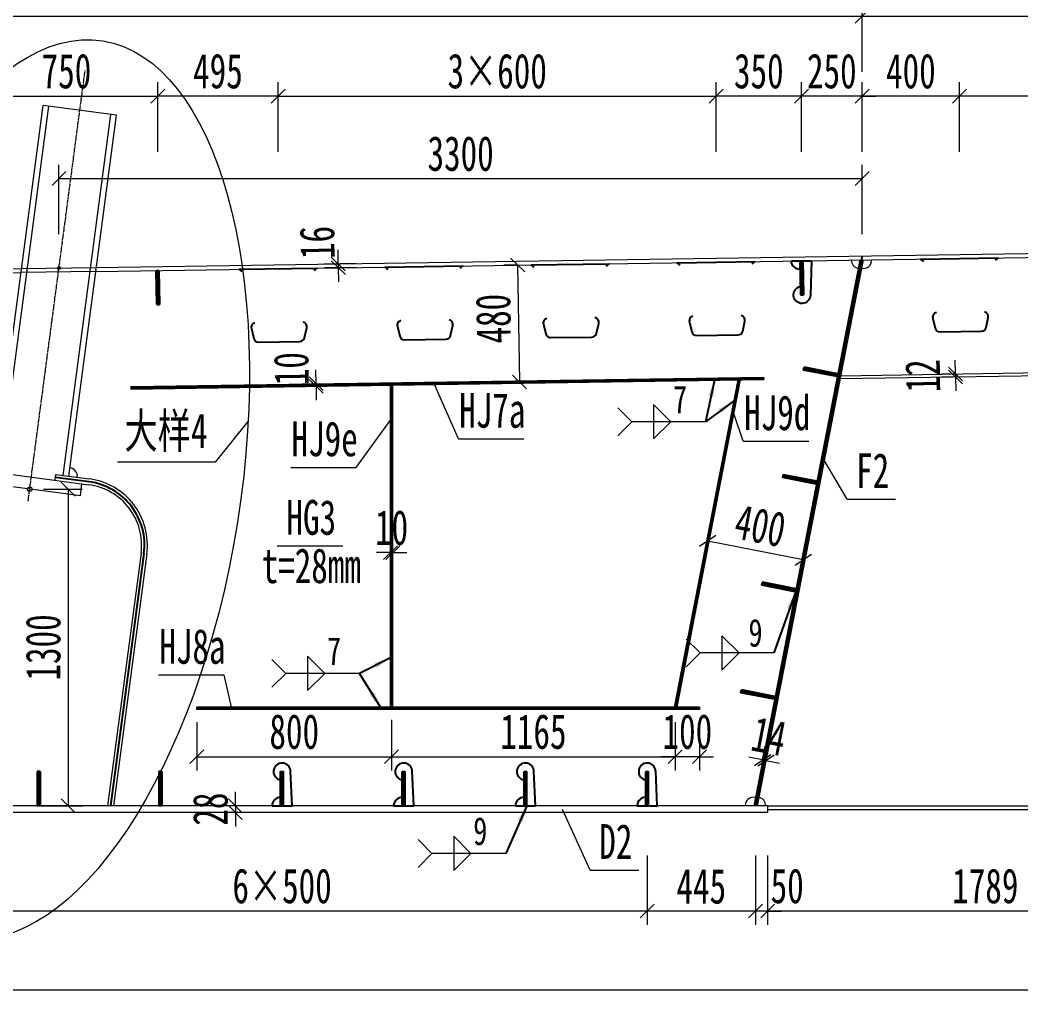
# Model space of a CAD drawing. Header units: millimetres. Extents: x 44597 to 300567, y -113054 to 73044.
# Drawn here: x 99253 to 103366, y -42841 to -38801 of the extents above; entities that cross this region are included whole.
import ezdxf
from ezdxf.enums import TextEntityAlignment as Align

# ---------------------------------------------------------------- set-up
doc = ezdxf.new("R2010")
doc.units = ezdxf.units.MM
doc.linetypes.add('CENTER2', pattern=[28.575, 19.05, -3.175, 3.175, -3.175])
doc.layers.get('Defpoints').update_dxf_attribs({"color": 8})
for name, color, linetype, lineweight in [('Dim', 4, 'Continuous', 15), ('中心线', 2, 'CENTER2', 15), ('文字', 7, 'Continuous', 15), ('细实线', 4, 'Continuous', 15), ('钢板粗线', 1, 'Continuous', 25), ('钢板细线', 6, 'Continuous', 15)]:
    doc.layers.add(name, color=color, linetype=linetype, lineweight=lineweight)
doc.layers.add('Text', color=4, linetype='Continuous')
doc.styles.add('111', font='', dxfattribs={"width": 0.7})
doc.styles.add('BM_Dim', font='', dxfattribs={"width": 0.85})
doc.styles.add('SMEDI', font='', dxfattribs={"width": 0.75})
doc.styles.get("Standard").update_dxf_attribs({"font": ''})
doc.styles.get('111').set_extended_font_data('仿宋_GB2312')
doc.styles.get('BM_Dim').set_extended_font_data('仿宋_GB2312')
doc.styles.get('SMEDI').set_extended_font_data('仿宋_GB2312')
doc.styles.get('Standard').set_extended_font_data('仿宋_GB2312')
doc.dimstyles.new('200', dxfattribs={"dimscale": 0, "dimtxt": 2.5, "dimasz": 1, "dimexe": 1, "dimexo": 1, "dimgap": 0.6, "dimtad": 1, "dimdec": 0, "dimdsep": 46, "dimtxsty": '111', "dimblk": 'OBLIQUE', "dimcen": 0, "dimclrd": 4, "dimclre": 4, "dimclrt": 4, "dimadec": 1, "dimazin": 2, "dimtfac": 1, "dimtdec": 0, "dimtix": 1, "dimtmove": 2, "dimatfit": 3, "dimfxl": 4, "dimfxlon": 1, "dimtolj": 1, "dimlwd": -1, "dimlwe": -1, "dimarcsym": 0})
doc.dimstyles.new('MSteel_1.0_1.0', dxfattribs={"dimtxt": 3, "dimasz": 1.2, "dimexe": 1, "dimexo": 1, "dimgap": 1, "dimtad": 3, "dimtoh": 1, "dimdec": 0, "dimzin": 0, "dimdsep": 46, "dimtxsty": 'Standard', "dimblk": 'ARCHTICK', "dimcen": 0.09, "dimclrd": 3, "dimclre": 3, "dimadec": 0, "dimazin": 0, "dimtfac": 1, "dimtdec": 4, "dimtofl": 0, "dimtmove": 0, "dimatfit": 3, "dimfxl": 1, "dimtolj": 1, "dimtzin": 0, "dimarcsym": 0})

# ---------------------------------------------------------------- blocks, each defined once
blk = doc.blocks.new('U型肋1')
at = {"layer": 'Defpoints'}
blk.add_line((-160, 0), (160, 0), dxfattribs=at)
at = {"layer": '钢板粗线', "color": 6}
for p, q in [((147.8, -9.7), (160, 0)), ((-147.8, -9.7), (-160, 0))]:
    blk.add_line(p, q, dxfattribs=at)
blk.add_lwpolyline([(-98.8, -220.5, 0.414266), (-113.8, -244.5), (-104.5, -284.5, 0.348876), (-85, -300), (85, -300, 0.348876), (104.5, -284.5), (113.8, -244.5, 0.414091), (98.8, -220.5, 0.414091)], format="xyb", dxfattribs=at)
blk = doc.blocks.new('12-140加劲 有过焊孔')
at = {"layer": 'Defpoints'}
blk.add_line((0, 0), (0, 140), dxfattribs=at)
at = {"layer": '钢板粗线', "color": 7}
for p, q in [((-6, 0), (-6, 140)), ((-6, 140), (6, 140)), ((6, 0), (6, 140)), ((41, 0), (35, 141.5)), ((-41, 0), (41, 0))]:
    blk.add_line(p, q, dxfattribs=at)
for centre, start, end in [((0, 140), 2.441, 260.1291), ((-6, 0), 90, 180)]:
    blk.add_arc(centre, 35, start, end, dxfattribs=at)
blk = doc.blocks.new('_Oblique')
at = {"color": 0, "linetype": 'ByBlock', "lineweight": -2}
blk.add_line((-0.5, -0.5), (0.5, 0.5), dxfattribs=at)
blk = doc.blocks.new('*D256')
at = {"layer": 'Defpoints', "color": 0, "transparency": 16777216}
for p in [(112213.4, -38784.5), (112213.4, -39008.2), (102713.4, -39769.9)]:
    blk.add_point(p, dxfattribs=at)
at = {"layer": '细实线', "color": 4, "transparency": 16777216}
for p, q in [((102713.4, -39013.1), (102713.4, -38727.4)), ((112213.4, -38951.1), (112213.4, -38727.4)), ((102713.4, -38784.5), (112213.4, -38784.5))]:
    blk.add_line(p, q, dxfattribs=at)
at = {"layer": '细实线', "color": 4, "transparency": 16777216, "xscale": 57.14285714285715, "yscale": 57.14285714285715, "zscale": 57.14285714285715, "rotation": 180}
blk.add_blockref('_Oblique', (102713.4, -38784.5), dxfattribs=at)
at = {"layer": '细实线', "color": 4, "transparency": 16777216, "xscale": 57.14285714285715, "yscale": 57.14285714285715, "zscale": 57.14285714285715}
blk.add_blockref('_Oblique', (112213.4, -38784.5), dxfattribs=at)
at = {"layer": '细实线', "color": 4, "transparency": 16777216, "insert": (107463.4, -38682.3), "char_height": 142.86, "attachment_point": 5, "style": '111'}
blk.add_mtext('\\A1;9500', dxfattribs=at)
blk = doc.blocks.new('*D259')
at = {"layer": 'Defpoints', "color": 0, "transparency": 16777216}
for p in [(102713.2, -39113.2), (103113.2, -39441.9), (102713.2, -39769.9)]:
    blk.add_point(p, dxfattribs=at)
at = {"layer": '细实线', "color": 4, "transparency": 16777216}
for p, q in [((102713.2, -39341.8), (102713.2, -39056.1)), ((103113.2, -39341.8), (103113.2, -39056.1)), ((103113.2, -39113.2), (102713.2, -39113.2))]:
    blk.add_line(p, q, dxfattribs=at)
at = {"layer": '细实线', "color": 4, "transparency": 16777216, "xscale": 57.14285714285715, "yscale": 57.14285714285715, "zscale": 57.14285714285715, "rotation": 180}
blk.add_blockref('_Oblique', (102713.2, -39113.2), dxfattribs=at)
at = {"layer": '细实线', "color": 4, "transparency": 16777216, "xscale": 57.14285714285715, "yscale": 57.14285714285715, "zscale": 57.14285714285715}
blk.add_blockref('_Oblique', (103113.2, -39113.2), dxfattribs=at)
at = {"layer": '细实线', "color": 4, "transparency": 16777216, "insert": (102913.2, -39011), "char_height": 142.86, "attachment_point": 5, "style": '111'}
blk.add_mtext('\\A1;400', dxfattribs=at)
blk = doc.blocks.new('*D261')
at = {"layer": 'Defpoints', "color": 0, "transparency": 16777216}
for p in [(102463.4, -39113.2), (102713.2, -39769.9), (102463.4, -39789.6)]:
    blk.add_point(p, dxfattribs=at)
at = {"layer": '细实线', "color": 4, "transparency": 16777216}
for p, q in [((102463.4, -39341.8), (102463.4, -39056.1)), ((102713.2, -39341.8), (102713.2, -39056.1)), ((102463.4, -39113.2), (102406.3, -39113.2)), ((102713.2, -39113.2), (102463.4, -39113.2)), ((102713.2, -39113.2), (102770.3, -39113.2))]:
    blk.add_line(p, q, dxfattribs=at)
at = {"layer": '细实线', "color": 4, "transparency": 16777216, "xscale": 57.14285714285715, "yscale": 57.14285714285715, "zscale": 57.14285714285715}
blk.add_blockref('_Oblique', (102463.4, -39113.2), dxfattribs=at)
at = {"layer": '细实线', "color": 4, "transparency": 16777216, "xscale": 57.14285714285715, "yscale": 57.14285714285715, "zscale": 57.14285714285715, "rotation": 180}
blk.add_blockref('_Oblique', (102713.2, -39113.2), dxfattribs=at)
at = {"layer": '细实线', "color": 4, "transparency": 16777216, "insert": (102588.3, -39011), "char_height": 142.86, "attachment_point": 5, "style": '111'}
blk.add_mtext('\\A1;250', dxfattribs=at)
blk = doc.blocks.new('*D262')
at = {"layer": 'Defpoints', "color": 0, "transparency": 16777216}
for p in [(102113.4, -39113.2), (102113.4, -39621.3), (100313.5, -39821.9)]:
    blk.add_point(p, dxfattribs=at)
at = {"layer": '细实线', "color": 4, "transparency": 16777216}
for p, q in [((100313.5, -39341.8), (100313.5, -39056.1)), ((102113.4, -39341.8), (102113.4, -39056.1)), ((100313.5, -39113.2), (102113.4, -39113.2))]:
    blk.add_line(p, q, dxfattribs=at)
at = {"layer": '细实线', "color": 4, "transparency": 16777216, "xscale": 57.14285714285715, "yscale": 57.14285714285715, "zscale": 57.14285714285715, "rotation": 180}
blk.add_blockref('_Oblique', (100313.5, -39113.2), dxfattribs=at)
at = {"layer": '细实线', "color": 4, "transparency": 16777216, "xscale": 57.14285714285715, "yscale": 57.14285714285715, "zscale": 57.14285714285715}
blk.add_blockref('_Oblique', (102113.4, -39113.2), dxfattribs=at)
at = {"layer": '细实线', "color": 4, "transparency": 16777216, "insert": (101213.5, -39011), "char_height": 142.86, "attachment_point": 5, "style": '111'}
blk.add_mtext('\\A1;3×600', dxfattribs=at)
blk = doc.blocks.new('*D263')
at = {"layer": 'Defpoints', "color": 0, "transparency": 16777216}
for p in [(103113.2, -39113.2), (104113.2, -39426.9), (103113.2, -39441.9)]:
    blk.add_point(p, dxfattribs=at)
at = {"layer": '细实线', "color": 4, "transparency": 16777216}
for p, q in [((103113.2, -39341.8), (103113.2, -39056.1)), ((104113.2, -39341.8), (104113.2, -39056.1)), ((104113.2, -39113.2), (103113.2, -39113.2))]:
    blk.add_line(p, q, dxfattribs=at)
at = {"layer": '细实线', "color": 4, "transparency": 16777216, "xscale": 57.14285714285715, "yscale": 57.14285714285715, "zscale": 57.14285714285715, "rotation": 180}
blk.add_blockref('_Oblique', (103113.2, -39113.2), dxfattribs=at)
at = {"layer": '细实线', "color": 4, "transparency": 16777216, "xscale": 57.14285714285715, "yscale": 57.14285714285715, "zscale": 57.14285714285715}
blk.add_blockref('_Oblique', (104113.2, -39113.2), dxfattribs=at)
at = {"layer": '细实线', "color": 4, "transparency": 16777216, "insert": (103613.2, -39011), "char_height": 142.86, "attachment_point": 5, "style": '111'}
blk.add_mtext('\\A1;2×500', dxfattribs=at)
blk = doc.blocks.new('*D264')
at = {"layer": 'Defpoints', "color": 0, "transparency": 16777216}
for p in [(102113.4, -39113.2), (102463.4, -39769.9), (102113.4, -39794.9)]:
    blk.add_point(p, dxfattribs=at)
at = {"layer": '细实线', "color": 4, "transparency": 16777216}
for p, q in [((102113.4, -39341.8), (102113.4, -39056.1)), ((102463.4, -39341.8), (102463.4, -39056.1)), ((102463.4, -39113.2), (102113.4, -39113.2))]:
    blk.add_line(p, q, dxfattribs=at)
at = {"layer": '细实线', "color": 4, "transparency": 16777216, "xscale": 57.14285714285715, "yscale": 57.14285714285715, "zscale": 57.14285714285715, "rotation": 180}
blk.add_blockref('_Oblique', (102113.4, -39113.2), dxfattribs=at)
at = {"layer": '细实线', "color": 4, "transparency": 16777216, "xscale": 57.14285714285715, "yscale": 57.14285714285715, "zscale": 57.14285714285715}
blk.add_blockref('_Oblique', (102463.4, -39113.2), dxfattribs=at)
at = {"layer": '细实线', "color": 4, "transparency": 16777216, "insert": (102288.4, -39011), "char_height": 142.86, "attachment_point": 5, "style": '111'}
blk.add_mtext('\\A1;350', dxfattribs=at)
blk = doc.blocks.new('*D254')
at = {"layer": 'Defpoints', "color": 0, "transparency": 16777216}
for p in [(102713.4, -38784.5), (96343.2, -39153.8), (102713.4, -39769.9)]:
    blk.add_point(p, dxfattribs=at)
at = {"layer": '细实线', "color": 4, "transparency": 16777216}
for p, q in [((96343.2, -39013.1), (96343.2, -38727.4)), ((102713.4, -39013.1), (102713.4, -38727.4)), ((96343.2, -38784.5), (102713.4, -38784.5))]:
    blk.add_line(p, q, dxfattribs=at)
at = {"layer": '细实线', "color": 4, "transparency": 16777216, "xscale": 57.14285714285715, "yscale": 57.14285714285715, "zscale": 57.14285714285715, "rotation": 180}
blk.add_blockref('_Oblique', (96343.2, -38784.5), dxfattribs=at)
at = {"layer": '细实线', "color": 4, "transparency": 16777216, "xscale": 57.14285714285715, "yscale": 57.14285714285715, "zscale": 57.14285714285715}
blk.add_blockref('_Oblique', (102713.4, -38784.5), dxfattribs=at)
at = {"layer": '细实线', "color": 4, "transparency": 16777216, "insert": (99528.3, -38682.3), "char_height": 142.86, "attachment_point": 5, "style": '111'}
blk.add_mtext('\\A1;6370', dxfattribs=at)
blk = doc.blocks.new('14-160加劲 无过焊孔')
at = {"layer": 'Defpoints'}
blk.add_line((38609.4, 32076.7), (38609.4, 32216.7), dxfattribs=at)
at = {"layer": '钢板粗线', "color": 7}
for p, q in [((38603.4, 32076.7), (38603.4, 32216.7)), ((38603.4, 32216.7), (38615.4, 32216.7)), ((38615.4, 32076.7), (38615.4, 32216.7)), ((38603.4, 32076.7), (38615.4, 32076.7))]:
    blk.add_line(p, q, dxfattribs=at)
blk = doc.blocks.new('*D319')
at = {"layer": 'Defpoints', "color": 0, "transparency": 16777216}
for p in [(104113.4, -42027.4), (102324.6, -42047.4), (102324.6, -42459.7)]:
    blk.add_point(p, dxfattribs=at)
at = {"layer": '细实线', "color": 4, "transparency": 16777216}
for p, q in [((102324.6, -42231.2), (102324.6, -42516.9)), ((104113.4, -42231.2), (104113.4, -42516.9)), ((104113.4, -42459.7), (102324.6, -42459.7))]:
    blk.add_line(p, q, dxfattribs=at)
at = {"layer": '细实线', "color": 4, "transparency": 16777216, "xscale": 57.14285714285715, "yscale": 57.14285714285715, "zscale": 57.14285714285715, "rotation": 180}
blk.add_blockref('_Oblique', (102324.6, -42459.7), dxfattribs=at)
at = {"layer": '细实线', "color": 4, "transparency": 16777216, "xscale": 57.14285714285715, "yscale": 57.14285714285715, "zscale": 57.14285714285715}
blk.add_blockref('_Oblique', (104113.4, -42459.7), dxfattribs=at)
at = {"layer": '细实线', "color": 4, "transparency": 16777216, "insert": (103219, -42357.5), "char_height": 142.86, "attachment_point": 5, "style": '111'}
blk.add_mtext('\\A1;1789', dxfattribs=at)
blk = doc.blocks.new('*D320')
at = {"layer": 'Defpoints', "color": 0, "transparency": 16777216}
for p in [(98334.6, -42043.4), (112213.1, -42242.6), (98334.6, -42784.4)]:
    blk.add_point(p, dxfattribs=at)
at = {"layer": '细实线', "color": 4, "transparency": 16777216}
for p, q in [((98334.6, -42555.8), (98334.6, -42841.5)), ((112213.1, -42555.8), (112213.1, -42841.5)), ((112213.1, -42784.4), (98334.6, -42784.4))]:
    blk.add_line(p, q, dxfattribs=at)
at = {"layer": '细实线', "color": 4, "transparency": 16777216, "xscale": 57.14285714285715, "yscale": 57.14285714285715, "zscale": 57.14285714285715, "rotation": 180}
blk.add_blockref('_Oblique', (98334.6, -42784.4), dxfattribs=at)
at = {"layer": '细实线', "color": 4, "transparency": 16777216, "xscale": 57.14285714285715, "yscale": 57.14285714285715, "zscale": 57.14285714285715}
blk.add_blockref('_Oblique', (112213.1, -42784.4), dxfattribs=at)
at = {"layer": '细实线', "color": 4, "transparency": 16777216, "insert": (105273.8, -42682.1), "char_height": 142.86, "attachment_point": 5, "style": '111'}
blk.add_mtext('\\A1;13879', dxfattribs=at)
blk = doc.blocks.new('*D321')
at = {"layer": 'Defpoints', "color": 0, "transparency": 16777216}
for p in [(102274.6, -42027.4), (102324.6, -42027.4), (102274.6, -42459.7)]:
    blk.add_point(p, dxfattribs=at)
at = {"layer": '细实线', "color": 4, "transparency": 16777216}
for p, q in [((102274.6, -42231.2), (102274.6, -42516.9)), ((102324.6, -42231.2), (102324.6, -42516.9)), ((102274.6, -42459.7), (102217.4, -42459.7)), ((102324.6, -42459.7), (102274.6, -42459.7)), ((102324.6, -42459.7), (102381.7, -42459.7))]:
    blk.add_line(p, q, dxfattribs=at)
at = {"layer": '细实线', "color": 4, "transparency": 16777216, "xscale": 57.14285714285715, "yscale": 57.14285714285715, "zscale": 57.14285714285715}
blk.add_blockref('_Oblique', (102274.6, -42459.7), dxfattribs=at)
at = {"layer": '细实线', "color": 4, "transparency": 16777216, "xscale": 57.14285714285715, "yscale": 57.14285714285715, "zscale": 57.14285714285715, "rotation": 180}
blk.add_blockref('_Oblique', (102324.6, -42459.7), dxfattribs=at)
at = {"layer": '细实线', "color": 4, "transparency": 16777216, "insert": (102405, -42357.5), "char_height": 142.86, "attachment_point": 5, "style": '111'}
blk.add_mtext('\\A1;50', dxfattribs=at)
blk = doc.blocks.new('*D323')
at = {"layer": 'Defpoints', "color": 0, "transparency": 16777216}
for p in [(101829.6, -42027.4), (102274.6, -42027.4), (101829.6, -42459.7)]:
    blk.add_point(p, dxfattribs=at)
at = {"layer": '细实线', "color": 4, "transparency": 16777216}
for p, q in [((101829.6, -42231.2), (101829.6, -42516.9)), ((102274.6, -42231.2), (102274.6, -42516.9)), ((102274.6, -42459.7), (101829.6, -42459.7))]:
    blk.add_line(p, q, dxfattribs=at)
at = {"layer": '细实线', "color": 4, "transparency": 16777216, "xscale": 57.14285714285715, "yscale": 57.14285714285715, "zscale": 57.14285714285715, "rotation": 180}
blk.add_blockref('_Oblique', (101829.6, -42459.7), dxfattribs=at)
at = {"layer": '细实线', "color": 4, "transparency": 16777216, "xscale": 57.14285714285715, "yscale": 57.14285714285715, "zscale": 57.14285714285715}
blk.add_blockref('_Oblique', (102274.6, -42459.7), dxfattribs=at)
at = {"layer": '细实线', "color": 4, "transparency": 16777216, "insert": (102052.1, -42359), "char_height": 142.86, "attachment_point": 5, "style": '111'}
blk.add_mtext('\\A1;445', dxfattribs=at)
blk = doc.blocks.new('*D324')
at = {"layer": 'Defpoints', "color": 0, "transparency": 16777216}
for p in [(98829.6, -42027.4), (101829.6, -42027.4), (98829.6, -42459.7)]:
    blk.add_point(p, dxfattribs=at)
at = {"layer": '细实线', "color": 4, "transparency": 16777216}
for p, q in [((98829.6, -42231.2), (98829.6, -42516.9)), ((101829.6, -42231.2), (101829.6, -42516.9)), ((101829.6, -42459.7), (98829.6, -42459.7))]:
    blk.add_line(p, q, dxfattribs=at)
at = {"layer": '细实线', "color": 4, "transparency": 16777216, "xscale": 57.14285714285715, "yscale": 57.14285714285715, "zscale": 57.14285714285715, "rotation": 180}
blk.add_blockref('_Oblique', (98829.6, -42459.7), dxfattribs=at)
at = {"layer": '细实线', "color": 4, "transparency": 16777216, "xscale": 57.14285714285715, "yscale": 57.14285714285715, "zscale": 57.14285714285715}
blk.add_blockref('_Oblique', (101829.6, -42459.7), dxfattribs=at)
at = {"layer": '细实线', "color": 4, "transparency": 16777216, "insert": (100329.6, -42357.5), "char_height": 142.86, "attachment_point": 5, "style": '111'}
blk.add_mtext('\\A1;6×500', dxfattribs=at)
blk = doc.blocks.new('*D327')
at = {"layer": 'Defpoints', "color": 0, "transparency": 16777216}
for p in [(100277.7, -42027.4), (100137.7, -42055.4), (100277.7, -42055.4)]:
    blk.add_point(p, dxfattribs=at)
at = {"layer": '细实线', "color": 4, "transparency": 16777216}
for p, q in [((100137.7, -42027.4), (100137.7, -41970.3)), ((100220.5, -42027.4), (100080.5, -42027.4)), ((100137.7, -42027.4), (100137.7, -42055.4)), ((100220.5, -42055.4), (100080.5, -42055.4)), ((100137.7, -42055.4), (100137.7, -42112.5))]:
    blk.add_line(p, q, dxfattribs=at)
at = {"layer": '细实线', "color": 4, "transparency": 16777216, "xscale": 57.14285714285715, "yscale": 57.14285714285715, "zscale": 57.14285714285715}
for p, rotation in [((100137.7, -42027.4), 270), ((100137.7, -42055.4), 90)]:
    blk.add_blockref('_Oblique', p, dxfattribs=dict(at, rotation=rotation))
at = {"layer": '细实线', "color": 4, "transparency": 16777216, "insert": (100035.4, -42041.4), "char_height": 142.86, "attachment_point": 5, "rotation": 90, "style": '111'}
blk.add_mtext('\\A1;28', dxfattribs=at)
blk = doc.blocks.new('*D328')
at = {"layer": 'Defpoints', "color": 0, "transparency": 16777216}
for p in [(103121.7, -40253.8), (103096.6, -40266.2), (103121.8, -40265.8)]:
    blk.add_point(p, dxfattribs=at)
at = {"layer": '细实线', "color": 4, "transparency": 16777216}
for p, q in [((103096.4, -40254.2), (103095.6, -40197.1)), ((103096.4, -40254.2), (103039.3, -40255.1)), ((103096.4, -40254.2), (103096.6, -40266.2)), ((103096.6, -40266.2), (103039.5, -40267.1)), ((103096.6, -40266.2), (103097.5, -40323.3))]:
    blk.add_line(p, q, dxfattribs=at)
at = {"layer": '细实线', "color": 4, "transparency": 16777216, "xscale": 57.14285714285715, "yscale": 57.14285714285715, "zscale": 57.14285714285715}
for p, rotation in [((103096.4, -40254.2), 270.8593722436541), ((103096.6, -40266.2), 90.85937224365405)]:
    blk.add_blockref('_Oblique', p, dxfattribs=dict(at, rotation=rotation))
at = {"layer": '细实线', "color": 4, "transparency": 16777216, "insert": (102961.4, -40262.2), "char_height": 142.86, "attachment_point": 5, "rotation": 90.8594, "style": '111'}
blk.add_mtext('\\A1;12', dxfattribs=at)
blk = doc.blocks.new('_ArchTick')
at = {"color": 0, "linetype": 'ByBlock', "const_width": 0.15}
blk.add_lwpolyline([(-0.5, -0.5), (0.5, 0.5)], dxfattribs=at)
blk = doc.blocks.new('角焊缝1')
at = {"layer": 'Dim'}
blk.add_line((-3101.175, 370.223), (-3106.48, 370.223), dxfattribs=at)
blk.add_lwpolyline([(-3104.907, 371.455), (-3104.907, 368.992), (-3103.675, 370.223)], close=True, dxfattribs=at)
blk.add_lwpolyline([(-3107.48, 369.223), (-3106.48, 370.223), (-3107.48, 371.223)], dxfattribs=at)
blk = doc.blocks.new('*D335')
at = {"layer": 'Defpoints', "color": 0, "transparency": 16777216}
for p in [(101314.5, -39806.9), (101304.7, -40287.1), (101321.7, -40286.8)]:
    blk.add_point(p, dxfattribs=at)
at = {"layer": '细实线', "color": 4, "transparency": 16777216}
for p, q in [((101297.5, -39807.1), (101240.4, -39808)), ((101297.5, -39807.1), (101304.7, -40287.1)), ((101304.7, -40287.1), (101247.5, -40287.9))]:
    blk.add_line(p, q, dxfattribs=at)
at = {"layer": '细实线', "color": 4, "transparency": 16777216, "xscale": 57.14285714285715, "yscale": 57.14285714285715, "zscale": 57.14285714285715}
for p, rotation in [((101297.5, -39807.1), 90.85937224365445), ((101304.7, -40287.1), 270.8593722436545)]:
    blk.add_blockref('_Oblique', p, dxfattribs=dict(at, rotation=rotation))
at = {"layer": '细实线', "color": 4, "transparency": 16777216, "insert": (101198.1, -40027.4), "char_height": 142.86, "attachment_point": 5, "rotation": 90.8594, "style": '111'}
blk.add_mtext('\\A1;480', dxfattribs=at)
blk = doc.blocks.new('*D337')
at = {"layer": 'Defpoints', "color": 0, "transparency": 16777216}
for p in [(100779.6, -41617.4), (99979.6, -41627.4), (100779.6, -41825.9)]:
    blk.add_point(p, dxfattribs=at)
at = {"layer": '细实线', "color": 4, "transparency": 16777216}
for p, q in [((99979.6, -41684.5), (99979.6, -41883)), ((100779.6, -41674.5), (100779.6, -41883)), ((99979.6, -41825.9), (100779.6, -41825.9))]:
    blk.add_line(p, q, dxfattribs=at)
at = {"layer": '细实线', "color": 4, "transparency": 16777216, "xscale": 57.14285714285715, "yscale": 57.14285714285715, "zscale": 57.14285714285715, "rotation": 180}
blk.add_blockref('_Oblique', (99979.6, -41825.9), dxfattribs=at)
at = {"layer": '细实线', "color": 4, "transparency": 16777216, "xscale": 57.14285714285715, "yscale": 57.14285714285715, "zscale": 57.14285714285715}
blk.add_blockref('_Oblique', (100779.6, -41825.9), dxfattribs=at)
at = {"layer": '细实线', "color": 4, "transparency": 16777216, "insert": (100379.6, -41723.6), "char_height": 142.86, "attachment_point": 5, "style": '111'}
blk.add_mtext('\\A1;800', dxfattribs=at)
blk = doc.blocks.new('*D338')
at = {"layer": 'Defpoints', "color": 0, "transparency": 16777216}
for p in [(100779.6, -41617.4), (101944.8, -41627.4), (101944.8, -41825.9)]:
    blk.add_point(p, dxfattribs=at)
at = {"layer": '细实线', "color": 4, "transparency": 16777216}
for p, q in [((100779.6, -41674.5), (100779.6, -41883)), ((101944.8, -41684.5), (101944.8, -41883)), ((100779.6, -41825.9), (101944.8, -41825.9))]:
    blk.add_line(p, q, dxfattribs=at)
at = {"layer": '细实线', "color": 4, "transparency": 16777216, "xscale": 57.14285714285715, "yscale": 57.14285714285715, "zscale": 57.14285714285715, "rotation": 180}
blk.add_blockref('_Oblique', (100779.6, -41825.9), dxfattribs=at)
at = {"layer": '细实线', "color": 4, "transparency": 16777216, "xscale": 57.14285714285715, "yscale": 57.14285714285715, "zscale": 57.14285714285715}
blk.add_blockref('_Oblique', (101944.8, -41825.9), dxfattribs=at)
at = {"layer": '细实线', "color": 4, "transparency": 16777216, "insert": (101362.2, -41723.6), "char_height": 142.86, "attachment_point": 5, "style": '111'}
blk.add_mtext('\\A1;1165', dxfattribs=at)
blk = doc.blocks.new('*D339')
at = {"layer": 'Defpoints', "color": 0, "transparency": 16777216}
for p in [(101944.8, -41627.4), (102044.8, -41623.4), (101944.8, -41825.9)]:
    blk.add_point(p, dxfattribs=at)
at = {"layer": '细实线', "color": 4, "transparency": 16777216}
for p, q in [((101944.8, -41684.5), (101944.8, -41883)), ((102044.8, -41680.5), (102044.8, -41883)), ((101944.8, -41825.9), (101887.7, -41825.9)), ((102044.8, -41825.9), (101944.8, -41825.9)), ((102044.8, -41825.9), (102102, -41825.9))]:
    blk.add_line(p, q, dxfattribs=at)
at = {"layer": '细实线', "color": 4, "transparency": 16777216, "xscale": 57.14285714285715, "yscale": 57.14285714285715, "zscale": 57.14285714285715}
blk.add_blockref('_Oblique', (101944.8, -41825.9), dxfattribs=at)
at = {"layer": '细实线', "color": 4, "transparency": 16777216, "xscale": 57.14285714285715, "yscale": 57.14285714285715, "zscale": 57.14285714285715, "rotation": 180}
blk.add_blockref('_Oblique', (102044.8, -41825.9), dxfattribs=at)
at = {"layer": '细实线', "color": 4, "transparency": 16777216, "insert": (101994.8, -41723.6), "char_height": 142.86, "attachment_point": 5, "style": '111'}
blk.add_mtext('\\A1;100', dxfattribs=at)
blk = doc.blocks.new('*D340')
at = {"layer": 'Defpoints', "color": 0, "transparency": 16777216}
for p in [(102104.2, -40807.7), (102496.8, -40884), (102471.1, -41016.3)]:
    blk.add_point(p, dxfattribs=at)
at = {"layer": '细实线', "color": 4, "transparency": 16777216}
for p, q in [((102093.3, -40863.8), (102067.5, -40996.1)), ((102078.4, -40940), (102471.1, -41016.3)), ((102485.9, -40940.1), (102460.2, -41072.4))]:
    blk.add_line(p, q, dxfattribs=at)
at = {"layer": '细实线', "color": 4, "transparency": 16777216, "xscale": 57.14285714285715, "yscale": 57.14285714285715, "zscale": 57.14285714285715}
for p, rotation in [((102078.4, -40940), 169.0000000000066), ((102471.1, -41016.3), 349.0000000000067)]:
    blk.add_blockref('_Oblique', p, dxfattribs=dict(at, rotation=rotation))
at = {"layer": '细实线', "color": 4, "transparency": 16777216, "insert": (102294.3, -40877.8), "char_height": 142.86, "attachment_point": 5, "rotation": 349, "style": '111'}
blk.add_mtext('\\A1;400', dxfattribs=at)
blk = doc.blocks.new('*D342')
at = {"layer": 'Defpoints', "color": 0, "transparency": 16777216}
for p in [(100784.6, -40988), (100774.6, -41019.3), (100784.6, -41019.3)]:
    blk.add_point(p, dxfattribs=at)
at = {"layer": '细实线', "color": 4, "transparency": 16777216}
for p, q in [((100774.6, -40988), (100774.6, -40930.9)), ((100784.6, -40988), (100784.6, -40930.9)), ((100774.6, -40988), (100717.4, -40988)), ((100774.6, -40988), (100784.6, -40988)), ((100784.6, -40988), (100841.7, -40988))]:
    blk.add_line(p, q, dxfattribs=at)
at = {"layer": '细实线', "color": 4, "transparency": 16777216, "xscale": 57.14285714285715, "yscale": 57.14285714285715, "zscale": 57.14285714285715}
blk.add_blockref('_Oblique', (100774.6, -40988), dxfattribs=at)
at = {"layer": '细实线', "color": 4, "transparency": 16777216, "xscale": 57.14285714285715, "yscale": 57.14285714285715, "zscale": 57.14285714285715, "rotation": 180}
blk.add_blockref('_Oblique', (100784.6, -40988), dxfattribs=at)
at = {"layer": '细实线', "color": 4, "transparency": 16777216, "insert": (100779.6, -40885.8), "char_height": 142.86, "attachment_point": 5, "style": '111'}
blk.add_mtext('\\A1;10', dxfattribs=at)
blk = doc.blocks.new('*D343')
at = {"layer": 'Defpoints', "color": 0, "transparency": 16777216}
for p in [(100469.5, -40304.6), (100503.5, -40294.1), (100503.7, -40304.1)]:
    blk.add_point(p, dxfattribs=at)
at = {"layer": '细实线', "color": 4, "transparency": 16777216}
for p, q in [((100469.3, -40294.6), (100468.4, -40237.5)), ((100469.3, -40294.6), (100412.2, -40295.5)), ((100469.5, -40304.6), (100412.3, -40305.5)), ((100469.3, -40294.6), (100469.5, -40304.6)), ((100469.5, -40304.6), (100470.3, -40361.7))]:
    blk.add_line(p, q, dxfattribs=at)
at = {"layer": '细实线', "color": 4, "transparency": 16777216, "xscale": 57.14285714285715, "yscale": 57.14285714285715, "zscale": 57.14285714285715}
for p, rotation in [((100469.3, -40294.6), 270.8593722429878), ((100469.5, -40304.6), 90.85937224298776)]:
    blk.add_blockref('_Oblique', p, dxfattribs=dict(at, rotation=rotation))
at = {"layer": '细实线', "color": 4, "transparency": 16777216, "insert": (100367.9, -40232.6), "char_height": 142.86, "attachment_point": 5, "rotation": 90.8594, "style": '111'}
blk.add_mtext('\\A1;10', dxfattribs=at)
blk = doc.blocks.new('*D344')
at = {"layer": 'Defpoints', "color": 0, "transparency": 16777216}
for p in [(102299, -41864.9), (102312.8, -41867.6), (102317.8, -41841.8)]:
    blk.add_point(p, dxfattribs=at)
at = {"layer": '细实线', "color": 4, "transparency": 16777216}
for p, q in [((102304, -41839.1), (102314.9, -41783)), ((102317.8, -41841.8), (102328.7, -41785.7)), ((102304, -41839.1), (102247.9, -41828.2)), ((102304, -41839.1), (102317.8, -41841.8)), ((102317.8, -41841.8), (102373.9, -41852.7))]:
    blk.add_line(p, q, dxfattribs=at)
at = {"layer": '细实线', "color": 4, "transparency": 16777216, "xscale": 57.14285714285715, "yscale": 57.14285714285715, "zscale": 57.14285714285715}
for p, rotation in [((102304, -41839.1), 348.9999999999793), ((102317.8, -41841.8), 168.9999999999793)]:
    blk.add_blockref('_Oblique', p, dxfattribs=dict(at, rotation=rotation))
at = {"layer": '细实线', "color": 4, "transparency": 16777216, "insert": (102330.1, -41741.6), "char_height": 142.86, "attachment_point": 5, "rotation": 349, "style": '111'}
blk.add_mtext('\\A1;14', dxfattribs=at)
blk = doc.blocks.new('*D348')
at = {"layer": 'Defpoints', "color": 0, "transparency": 16777216}
for p in [(99292.7, -40727.4), (99279.4, -42027.4), (99450.6, -42027.4)]:
    blk.add_point(p, dxfattribs=at)
at = {"layer": '细实线', "color": 4, "transparency": 16777216}
for p, q in [((99349.8, -40727.4), (99507.7, -40727.4)), ((99450.6, -40727.4), (99450.6, -42027.4)), ((99336.6, -42027.4), (99507.7, -42027.4))]:
    blk.add_line(p, q, dxfattribs=at)
at = {"layer": '细实线', "color": 4, "transparency": 16777216, "xscale": 57.14285714285715, "yscale": 57.14285714285715, "zscale": 57.14285714285715}
for p, rotation in [((99450.6, -40727.4), 90), ((99450.6, -42027.4), 270)]:
    blk.add_blockref('_Oblique', p, dxfattribs=dict(at, rotation=rotation))
at = {"layer": '细实线', "color": 4, "transparency": 16777216, "insert": (99348.3, -41377.4), "char_height": 142.86, "attachment_point": 5, "rotation": 90, "style": '111'}
blk.add_mtext('\\A1;1300', dxfattribs=at)
blk = doc.blocks.new('*D349')
at = {"layer": 'Defpoints', "color": 0, "transparency": 16777216}
for p in [(102713.4, -39451.9), (102713.4, -39769.9), (99412.9, -39819.4)]:
    blk.add_point(p, dxfattribs=at)
at = {"layer": '细实线', "color": 4, "transparency": 16777216}
for p, q in [((99412.9, -39680.5), (99412.9, -39394.8)), ((102713.4, -39680.5), (102713.4, -39394.8)), ((99412.9, -39451.9), (102713.4, -39451.9))]:
    blk.add_line(p, q, dxfattribs=at)
at = {"layer": '细实线', "color": 4, "transparency": 16777216, "xscale": 57.14285714285715, "yscale": 57.14285714285715, "zscale": 57.14285714285715, "rotation": 180}
blk.add_blockref('_Oblique', (99412.9, -39451.9), dxfattribs=at)
at = {"layer": '细实线', "color": 4, "transparency": 16777216, "xscale": 57.14285714285715, "yscale": 57.14285714285715, "zscale": 57.14285714285715}
blk.add_blockref('_Oblique', (102713.4, -39451.9), dxfattribs=at)
at = {"layer": '细实线', "color": 4, "transparency": 16777216, "insert": (101063.1, -39349.7), "char_height": 142.86, "attachment_point": 5, "style": '111'}
blk.add_mtext('\\A1;3300', dxfattribs=at)
blk = doc.blocks.new('12-140加劲 无过焊孔')
at = {"layer": 'Defpoints'}
blk.add_line((38946.6, 32076.7), (38946.6, 32216.7), dxfattribs=at)
at = {"layer": '钢板粗线', "color": 7}
for p, q in [((38940.6, 32076.7), (38940.6, 32216.7)), ((38940.6, 32216.7), (38952.6, 32216.7)), ((38952.6, 32076.7), (38952.6, 32216.7)), ((38940.6, 32076.7), (38952.6, 32076.7))]:
    blk.add_line(p, q, dxfattribs=at)
blk = doc.blocks.new('*D448')
at = {"layer": 'Defpoints', "color": 0, "transparency": 16777216}
for p in [(99818.6, -39113.2), (99818.6, -39829.2), (100313.5, -39821.9)]:
    blk.add_point(p, dxfattribs=at)
at = {"layer": '细实线', "color": 4, "transparency": 16777216}
for p, q in [((99818.6, -39341.8), (99818.6, -39056.1)), ((100313.5, -39341.8), (100313.5, -39056.1)), ((100313.5, -39113.2), (99818.6, -39113.2))]:
    blk.add_line(p, q, dxfattribs=at)
at = {"layer": '细实线', "color": 4, "transparency": 16777216, "xscale": 57.14285714285715, "yscale": 57.14285714285715, "zscale": 57.14285714285715, "rotation": 180}
blk.add_blockref('_Oblique', (99818.6, -39113.2), dxfattribs=at)
at = {"layer": '细实线', "color": 4, "transparency": 16777216, "xscale": 57.14285714285715, "yscale": 57.14285714285715, "zscale": 57.14285714285715}
blk.add_blockref('_Oblique', (100313.5, -39113.2), dxfattribs=at)
at = {"layer": '细实线', "color": 4, "transparency": 16777216, "insert": (100066.1, -39011), "char_height": 142.86, "attachment_point": 5, "style": '111'}
blk.add_mtext('\\A1;495', dxfattribs=at)
blk = doc.blocks.new('*D452')
at = {"layer": 'Defpoints', "color": 0, "transparency": 16777216}
for p in [(99818.6, -39113.2), (99068.6, -39840.6), (99818.6, -39829.3)]:
    blk.add_point(p, dxfattribs=at)
at = {"layer": '细实线', "color": 4, "transparency": 16777216}
for p, q in [((99068.6, -39341.8), (99068.6, -39056.1)), ((99818.6, -39341.8), (99818.6, -39056.1)), ((99068.6, -39113.2), (99818.6, -39113.2))]:
    blk.add_line(p, q, dxfattribs=at)
at = {"layer": '细实线', "color": 4, "transparency": 16777216, "xscale": 57.14285714285715, "yscale": 57.14285714285715, "zscale": 57.14285714285715, "rotation": 180}
blk.add_blockref('_Oblique', (99068.6, -39113.2), dxfattribs=at)
at = {"layer": '细实线', "color": 4, "transparency": 16777216, "xscale": 57.14285714285715, "yscale": 57.14285714285715, "zscale": 57.14285714285715}
blk.add_blockref('_Oblique', (99818.6, -39113.2), dxfattribs=at)
at = {"layer": '细实线', "color": 4, "transparency": 16777216, "insert": (99443.6, -39011), "char_height": 142.86, "attachment_point": 5, "style": '111'}
blk.add_mtext('\\A1;750', dxfattribs=at)
blk = doc.blocks.new('*D505')
at = {"layer": 'Defpoints', "color": 0, "transparency": 16777216}
for p in [(100691.7, -39800.2), (100560.6, -39818.2), (100691.9, -39816.2)]:
    blk.add_point(p, dxfattribs=at)
at = {"layer": '细实线', "color": 4, "transparency": 16777216}
for p, q in [((100560.4, -39802.2), (100559.5, -39745.1)), ((100634.5, -39801.1), (100503.2, -39803)), ((100560.4, -39802.2), (100560.6, -39818.2)), ((100634.8, -39817.1), (100503.5, -39819)), ((100560.6, -39818.2), (100561.4, -39875.3))]:
    blk.add_line(p, q, dxfattribs=at)
at = {"layer": '细实线', "color": 4, "transparency": 16777216, "xscale": 57.14285714285715, "yscale": 57.14285714285715, "zscale": 57.14285714285715}
for p, rotation in [((100560.4, -39802.2), 270.8593722436533), ((100560.6, -39818.2), 90.85937224365327)]:
    blk.add_blockref('_Oblique', p, dxfattribs=dict(at, rotation=rotation))
at = {"layer": '细实线', "color": 4, "transparency": 16777216, "insert": (100474.3, -39714.7), "char_height": 142.86, "attachment_point": 5, "rotation": 90.8594, "style": '111'}
blk.add_mtext('\\A1;16', dxfattribs=at)

msp = doc.modelspace()

# ---------------------------------------------------------------- linework, layer by layer
at = {"layer": 'Defpoints'}
for p, q in [((102713.4, -39769.9), (102274.6, -42027.4)), ((99762.1, -40991.3), (99625, -42027.4))]:
    msp.add_line(p, q, dxfattribs=at)
at = {"layer": 'Defpoints', "color": 8}
for p, q in [((99708.6, -40311), (102308.3, -40272)), ((100779.6, -41622.4), (100779.6, -40300)), ((102207, -40278.5), (101944.8, -41627.4)), ((102044.8, -41627.4), (99979.6, -41627.4))]:
    msp.add_line(p, q, dxfattribs=at)
at = {"layer": 'Defpoints', "elevation": 0}
msp.add_lwpolyline([(99762.1, -40991.3, 0.414214), (99536.8, -40697.2), (99399, -40678.9)], format="xyb", dxfattribs=at)
at = {"layer": 'Dim', "color": 8}
for p, q in [((99564.9, -39833.1), (99256.6, -39837.8)), ((99258.7, -39821.7), (99567, -39817.1))]:
    msp.add_line(p, q, dxfattribs=at)
at = {"layer": '中心线', "ltscale": 0.6}
msp.add_line((99286.1, -40777.2), (99520.4, -39007.4), dxfattribs=at)
at = {"layer": '细实线'}
for p, q in [((101053.8, -40520.9), (100955.2, -40297.3)), ((102224.6, -40530.6), (102185.4, -40416.1)), ((100055.7, -40617.1), (100190.2, -40450.1)), ((100633.6, -40638), (100774.6, -40444.5)), ((101053.8, -40520.9), (101322.5, -40520.9)), ((102224.6, -40530.6), (102493.4, -40530.6)), ((100055.7, -40617.1), (99654, -40617.1)), ((102651.2, -40768.3), (102557.5, -40608.5)), ((100364.9, -40638), (100633.6, -40638)), ((102651.2, -40768.3), (102850.7, -40768.3)), ((100310, -40960.5), (100578.7, -40960.5)), ((99821.7, -41490.2), (100090.5, -41490.2)), ((100090.5, -41490.2), (100120.8, -41622.4)), ((101595.9, -42291.7), (101481.8, -42043.4)), ((101595.9, -42291.7), (101795.4, -42291.7))]:
    msp.add_line(p, q, dxfattribs=at)
for centre, radius in [((99412.9, -39819.4), 6.27), ((99292.7, -40727.4), 9.48)]:
    msp.add_circle(centre, radius, dxfattribs=at)
msp.add_ellipse((99301.6, -40728.7), major_axis=(-291.6, -1841.9), ratio=0.458727, dxfattribs=at)
at = {"layer": '钢板细线'}
for p, q in [((99151.2, -40634), (99347.5, -39151.2)), ((99649.9, -39191.2), (99347.5, -39151.2)), ((99175, -40637.2), (99371.3, -39154.4)), ((99429.8, -40670.9), (99626.1, -39188.1)), ((99453.6, -40674.1), (99649.9, -39191.2)), ((102703.1, -39786.1), (102267.4, -42027.4)), ((102717.4, -39785.8), (102281.7, -42027.4)), ((102622.7, -40273.3), (112213.4, -40129.5)), ((102625, -40261.3), (112213.4, -40117.5)), ((99708.5, -40306), (102308.2, -40267)), ((99708.7, -40316), (102308.4, -40277)), ((100774.6, -41622.4), (100774.6, -40300)), ((100784.6, -41622.4), (100784.6, -40299.9)), ((102201.9, -40278.6), (101940.7, -41622.4)), ((102212.1, -40278.5), (101950.9, -41622.4)), ((102308.2, -40267), (102308.4, -40277)), ((99708.5, -40306), (99708.7, -40316)), ((99063.3, -40646.6), (99535.2, -40709.1)), ((99397.4, -40690.8), (99400.5, -40667)), ((99500.9, -40755), (99084.5, -40699.8)), ((99500.9, -40755), (99507.4, -40705.4)), ((99750.2, -40989.7), (99612.9, -42027.4)), ((99774, -40992.9), (99637.1, -42027.4)), ((99979.6, -41632.4), (99979.6, -41622.4)), ((102044.8, -41622.4), (99979.6, -41622.4)), ((102044.8, -41632.4), (99979.6, -41632.4)), ((102044.8, -41622.4), (102044.8, -41632.4)), ((102324.6, -42027.4), (98334.6, -42027.4)), ((102324.6, -42027.4), (102324.6, -42055.4)), ((102324.6, -42027.4), (112213.4, -42027.4)), ((102324.6, -42055.4), (98334.6, -42055.4)), ((102324.6, -42043.4), (112213.4, -42043.4))]:
    msp.add_line(p, q, dxfattribs=at)
at = {"layer": '钢板细线', "elevation": 0}
for points in [[(99564.9, -39833.1), (112213.4, -39643.4)], [(99567, -39817.1), (112213.2, -39627.4)], [(92213.4, -39769.8), (98513.4, -39832.9), (99258.7, -39821.7)], [(92213.4, -39785.8), (98513.4, -39848.9), (99256.6, -39837.8)], [(99400.5, -40667), (99538.3, -40685.3)]]:
    msp.add_lwpolyline(points, dxfattribs=at)
for points in [[(99750.2, -40989.7, 0.414214), (99535.2, -40709.1)], [(99774, -40992.9, 0.414214), (99538.3, -40685.3)]]:
    msp.add_lwpolyline(points, format="xyb", dxfattribs=at)
at = {"layer": '钢板细线'}
for centre, start, end in [((102703.1, -39786.1), 180.8623, 259), ((102717.4, -39785.8), 259, 0.8594), ((99453.6, -40674.1), 352.4596, 82.4596), ((102267.4, -42027.4), 79, 180), ((102281.7, -42027.4), 0, 79)]:
    msp.add_arc(centre, 35, start, end, dxfattribs=at)

# ---------------------------------------------------------------- block references
at = {"layer": '细实线', "rotation": 0.8593722439355104}
msp.add_blockref('12-140加劲 无过焊孔', (61359.6, -72626.5), dxfattribs=at)
at = {"layer": '细实线', "color": 8, "xscale": 57.1428571428572, "yscale": 57.1428571428572, "zscale": 57.1428571428572}
for p in [(279279.2, -61606.2), (279560.3, -62555.7), (277857.9, -62639.5), (278458.4, -63378.9)]:
    msp.add_blockref('角焊缝1', p, dxfattribs=at)
at = {"layer": '钢板细线'}
for name, p, rotation in [('U型肋1', (100913.4, -39812.9), 0.8593722436391068), ('U型肋1', (101513.4, -39803.9), 0.8593722436391068), ('U型肋1', (102113.4, -39794.9), 0.8593722436391068), ('U型肋1', (103113.4, -39779.9), 0.8593722436391068), ('U型肋1', (100313.5, -39821.9), 0.8593722436391068), ('14-160加劲 无过焊孔', (126731.5, -84279.7), 78.99999835263293), ('14-160加劲 无过焊孔', (126645.7, -84721.4), 78.99999835263293), ('14-160加劲 无过焊孔', (126559.8, -85163.1), 78.99999835263293), ('14-160加劲 无过焊孔', (126473.9, -85604.8), 78.99999835263293), ('12-140加劲 有过焊孔', (100329.6, -42027.4), 359.9999999999936), ('12-140加劲 有过焊孔', (100829.6, -42027.4), 359.9999999999936), ('12-140加劲 有过焊孔', (101329.6, -42027.4), 359.9999999999936), ('12-140加劲 有过焊孔', (101829.6, -42027.4), 359.9999999999936), ('12-140加劲 无过焊孔', (138276.1, -9810.7), 180.0000000000022), ('12-140加劲 无过焊孔', (138776.1, -9810.7), 180.0000000000022)]:
    msp.add_blockref(name, p, dxfattribs=dict(at, rotation=rotation))
at = {"layer": '钢板细线', "xscale": -1, "rotation": 180.8593722436304}
msp.add_blockref('12-140加劲 有过焊孔', (102463.4, -39789.6), dxfattribs=at)

# ---------------------------------------------------------------- texts
at = {"layer": 'Text', "style": 'SMEDI', "width": 0.75}
for s, p in [('7', (101935.7, -40358.6)), ('9', (102245.7, -41317.1)), ('7', (100514.4, -41391.9)), ('9', (101114.8, -42131.3))]:
    msp.add_text(s, height=114.3, dxfattribs=at).set_placement(p, align=Align.MIDDLE_LEFT)
at = {"layer": '文字', "style": 'BM_Dim', "width": 0.7}
for s, p in [('HJ7a', (101193.3, -40517.8)), ('HJ9d', (102364.2, -40527.6)), ('大样4', (99852.5, -40601.5)), ('HJ9e', (100504.4, -40634.9)), ('F2', (102756.1, -40765.3)), ('HG3', (100449.5, -40957.5)), ('t=28mm', (100449.5, -41155.8)), ('HJ8a', (99961.2, -41487.2)), ('D2', (101700.8, -42288.7))]:
    msp.add_text(s, height=142.86, dxfattribs=at).set_placement(p, align=Align.BOTTOM_CENTER)

# ---------------------------------------------------------------- dimensions: what is measured, and where the dimension line sits
at = {"layer": '细实线'}
for base, p1, p2, override, picture, middle in [((102713.4, -38784.5), (96343.2, -39153.8), (102713.4, -39769.9), {"dimscale": 57.142857, "dimtxsty": '111', "dimblk": 'Oblique'}, '*D254', (99528.3, -38682.3)), ((112213.4, -38784.5), (102713.4, -39769.9), (112213.4, -39008.2), {"dimscale": 57.142857, "dimtxsty": '111', "dimblk": 'Oblique'}, '*D256', (107463.4, -38682.3)), ((99818.6, -39113.2), (99068.6, -39840.6), (99818.6, -39829.3), {"dimscale": 57.142857, "dimblk": 'Oblique'}, '*D452', (99443.6, -39011)), ((99818.6, -39113.2), (100313.5, -39821.9), (99818.6, -39829.2), {"dimscale": 57.142857, "dimblk": 'Oblique'}, '*D448', (100066.1, -39011)), ((102113.4, -39113.2), (102463.4, -39769.9), (102113.4, -39794.9), {"dimscale": 57.142857, "dimblk": 'Oblique'}, '*D264', (102288.4, -39011)), ((102463.4, -39113.2), (102713.2, -39769.9), (102463.4, -39789.6), {"dimscale": 57.142857, "dimblk": 'Oblique'}, '*D261', (102588.3, -39011)), ((102713.2, -39113.2), (103113.2, -39441.9), (102713.2, -39769.9), {"dimscale": 57.142857, "dimblk": 'Oblique'}, '*D259', (102913.2, -39011)), ((102713.3754, -39451.9487), (99412.8779, -39819.4044), (102713.3754, -39769.8969), {"dimscale": 57.142857, "dimblk": 'Oblique'}, '*D349', (101063.1266, -39349.7093)), ((100779.6, -41825.9), (99979.6, -41627.4), (100779.6, -41617.4), {"dimscale": 57.142857, "dimblk": 'Oblique'}, '*D337', (100379.6, -41723.6)), ((101944.8, -41825.9), (100779.6, -41617.4), (101944.8, -41627.4), {"dimscale": 57.142857, "dimblk": 'Oblique'}, '*D338', (101362.2, -41723.6)), ((101944.8, -41825.9), (102044.8, -41623.4), (101944.8, -41627.4), {"dimscale": 57.142857, "dimblk": 'Oblique'}, '*D339', (101994.8, -41723.6)), ((101829.6, -42459.7), (102274.6, -42027.4), (101829.6, -42027.4), {"dimscale": 57.142857, "dimblk": 'Oblique'}, '*D323', (102052.1, -42359)), ((102324.6, -42459.7), (104113.4, -42027.4), (102324.6, -42047.4), {"dimscale": 57.142857, "dimblk": 'Oblique'}, '*D319', (103219, -42357.5)), ((98334.5615, -42784.354), (112213.1354, -42242.5669), (98334.5615, -42043.3987), {"dimscale": 57.142857, "dimtxsty": '111', "dimblk": 'Oblique'}, '*D320', (105273.8484, -42682.1146))]:
    dim = msp.add_linear_dim(base=base, p1=p1, p2=p2, dimstyle='200', override=override, dxfattribs=at)
    dim.commit()
    dim.dimension.update_dxf_attribs({"geometry": picture, "text_midpoint": middle})
for base, p1, p2, text, picture, middle in [((102113.4, -39113.2), (100313.5, -39821.9), (102113.4, -39621.3), '3×600', '*D262', (101213.5, -39011)), ((103113.2, -39113.2), (104113.2, -39426.9), (103113.2, -39441.9), '2×500', '*D263', (103613.2, -39011)), ((98829.6, -42459.7), (101829.6, -42027.4), (98829.6, -42027.4), '6×500', '*D324', (100329.6, -42357.5))]:
    dim = msp.add_linear_dim(base=base, p1=p1, p2=p2, text=text, dimstyle='200', override={"dimscale": 57.142857, "dimtxsty": '111', "dimblk": 'Oblique'}, dxfattribs=at)
    dim.commit()
    dim.dimension.update_dxf_attribs({"geometry": picture, "text_midpoint": middle})
for base, p1, p2, picture, middle in [((100560.6, -39818.2), (100691.7, -39800.2), (100691.9, -39816.2), '*D505', (100474.3, -39714.7)), ((101304.7, -40287.1), (101314.5, -39806.9), (101321.7, -40286.8), '*D335', (101198.1, -40027.4)), ((100469.5, -40304.6), (100503.5, -40294.1), (100503.7, -40304.1), '*D343', (100367.9, -40232.6)), ((103096.6, -40266.2), (103121.7, -40253.8), (103121.8, -40265.8), '*D328', (102961.4, -40262.2))]:
    dim = msp.add_linear_dim(base=base, p1=p1, p2=p2, angle=270.8594, dimstyle='200', override={"dimscale": 57.142857, "dimblk": 'Oblique'}, dxfattribs=at)
    dim.commit()
    dim.dimension.update_dxf_attribs({"geometry": picture, "text_midpoint": middle, "dimtype": 161})
dim = msp.add_linear_dim(base=(99450.6, -42027.4), p1=(99292.7, -40727.4), p2=(99279.4, -42027.4), angle=90, dimstyle='200', override={"dimscale": 57.142857, "dimblk": 'Oblique'}, dxfattribs=at)
dim.commit()
dim.dimension.update_dxf_attribs({"geometry": '*D348', "text_midpoint": (99348.3, -41377.4)})
for p1, p2, distance, picture, middle in [((102104.2, -40807.7), (102496.8, -40884), -134.8, '*D340', (102294.3, -40877.8)), ((100774.6, -41019.3), (100784.6, -41019.3), 31.3, '*D342', (100779.6, -40885.8)), ((102299, -41864.9), (102312.8, -41867.6), 26.3, '*D344', (102330.1, -41741.6)), ((100277.7, -42027.4), (100277.7, -42055.4), -140, '*D327', (100035.4, -42041.4))]:
    dim = msp.add_aligned_dim(p1=p1, p2=p2, distance=distance, dimstyle='200', override={"dimscale": 57.142857, "dimblk": 'Oblique'}, dxfattribs=at)
    dim.commit()
    dim.dimension.update_dxf_attribs({"geometry": picture, "text_midpoint": middle})
dim = msp.add_linear_dim(base=(102274.6, -42459.7), p1=(102324.6, -42027.4), p2=(102274.6, -42027.4), dimstyle='200', override={"dimscale": 57.142857, "dimblk": 'Oblique'}, dxfattribs=at)
dim.commit()
dim.dimension.update_dxf_attribs({"geometry": '*D321', "text_midpoint": (102405, -42357.5), "dimtype": 160})

# ---------------------------------------------------------------- leaders
at = {"layer": 'Dim'}
for points in [[(102105.7, -40280.1), (102069.3, -40450.6)], [(102185, -40365.7), (102069.3, -40450.6)], [(102437.1, -41154.3), (102350.3, -41400.1)], [(100774.6, -41420.5), (100648, -41483.9)], [(100734.6, -41622.4), (100648, -41483.9)], [(101335.6, -42027.4), (101248.4, -42223.2)]]:
    msp.add_leader(points, dimstyle='MSteel_1.0_1.0', override={"dimscale": 57.142857, "dimclrd": 256}, dxfattribs=at)

doc.saveas('drawing.dxf')
